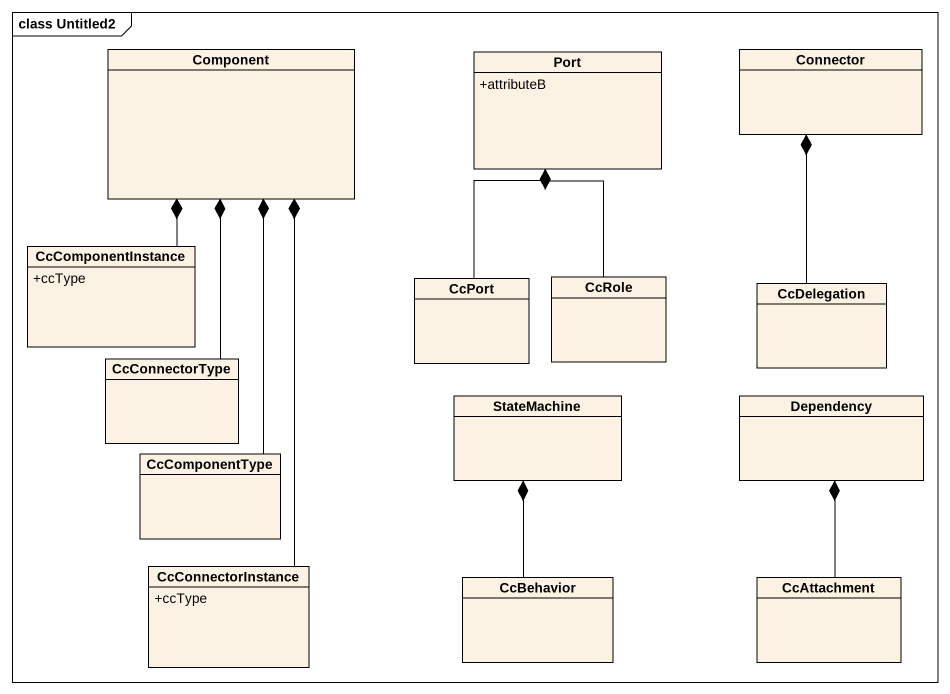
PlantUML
@startuml
mainframe class Untitled2
hide circle
hide empty members
skinparam classAttributeIconSize 0
class "Component" as Component_
class "Port" as Port_ {
  +attributeB
}
class Connector
class CcComponentInstance {
  +ccType
}
class CcPort
class CcRole
class CcDelegation
class CcConnectorType
class StateMachine
class Dependency
class CcComponentType
class CcConnectorInstance {
  +ccType
}
class CcBehavior
class CcAttachment
Component_ *-- CcComponentInstance
Component_ *-- CcConnectorType
Component_ *-- CcComponentType
Component_ *-- CcConnectorInstance
Port_ *-- CcPort
Port_ *-- CcRole
Connector *-- CcDelegation
StateMachine *-- CcBehavior
Dependency *-- CcAttachment
@enduml
